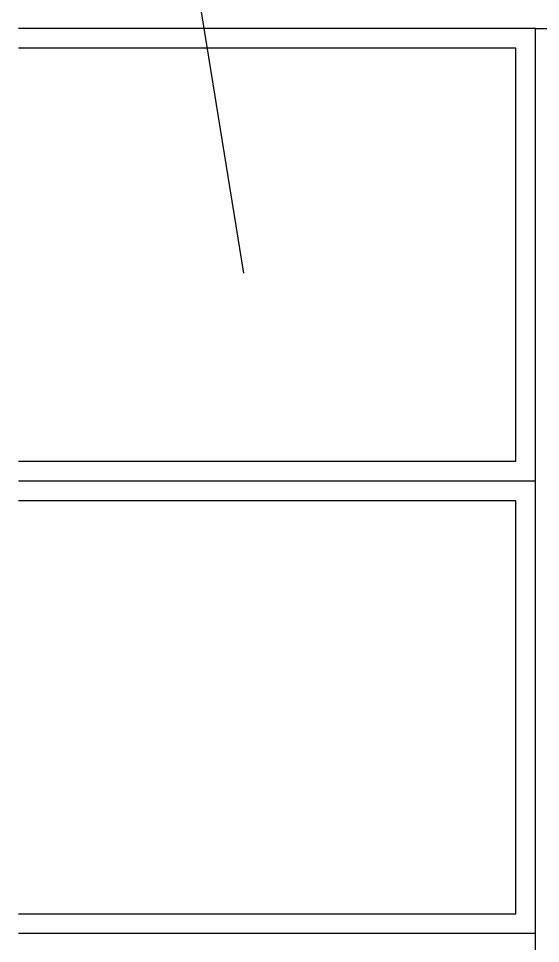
# Model space of a CAD drawing. Header units: metres. Extents: x 186 to 5383, y 145 to 6983.
# Drawn here: x 669 to 1199, y 5226 to 6166 of the extents above; entities that cross this region are included whole.
import ezdxf

# ---------------------------------------------------------------- set-up
doc = ezdxf.new("R2010")
doc.units = ezdxf.units.M
for name, color, linetype in [('3', 3, 'Continuous'), ('4', 4, 'Continuous'), ('DIM', 3, 'Continuous')]:
    doc.layers.add(name, color=color, linetype=linetype)
doc.dimstyles.get("Standard").update_dxf_attribs({"dimtxt": 2.5, "dimasz": 2.5, "dimexe": 1.25, "dimexo": 0.625, "dimtad": 1, "dimcen": 2.5, "dimazin": 3, "dimtfac": 1, "dimtmove": 0, "dimatfit": 3})

msp = doc.modelspace()

# ---------------------------------------------------------------- linework, layer by layer
at = {"layer": '3'}
for points in [[(668.72, 5715.62), (1174.14, 5715.62), (1174.14, 6135.62), (668.72, 6135.62)], [(668.72, 5255.62), (1174.14, 5255.62), (1174.14, 5675.62), (668.72, 5675.62)]]:
    msp.add_lwpolyline(points, dxfattribs=at)
at = {"layer": '4'}
for p, q in [((1194.14, 6155.62), (668.72, 6155.62)), ((1194.14, 5695.62), (668.72, 5695.62)), ((1194.14, 5235.62), (668.72, 5235.62))]:
    msp.add_line(p, q, dxfattribs=at)
msp.add_lwpolyline([(1877.62, 6155.62), (2394.14, 6155.62), (2394.14, 3855.62), (1194.14, 3855.62), (1194.14, 6155.62), (1710.66, 6155.62)], dxfattribs=at)

# ---------------------------------------------------------------- leaders
at = {"layer": 'DIM'}
for points in [[(1317.8, 5903.08), (1138.53, 6850.32)], [(897.56, 5906.87), (765.05, 6727.92)]]:
    msp.add_leader(points, dimstyle='Standard', dxfattribs=at)

doc.saveas('drawing.dxf')
